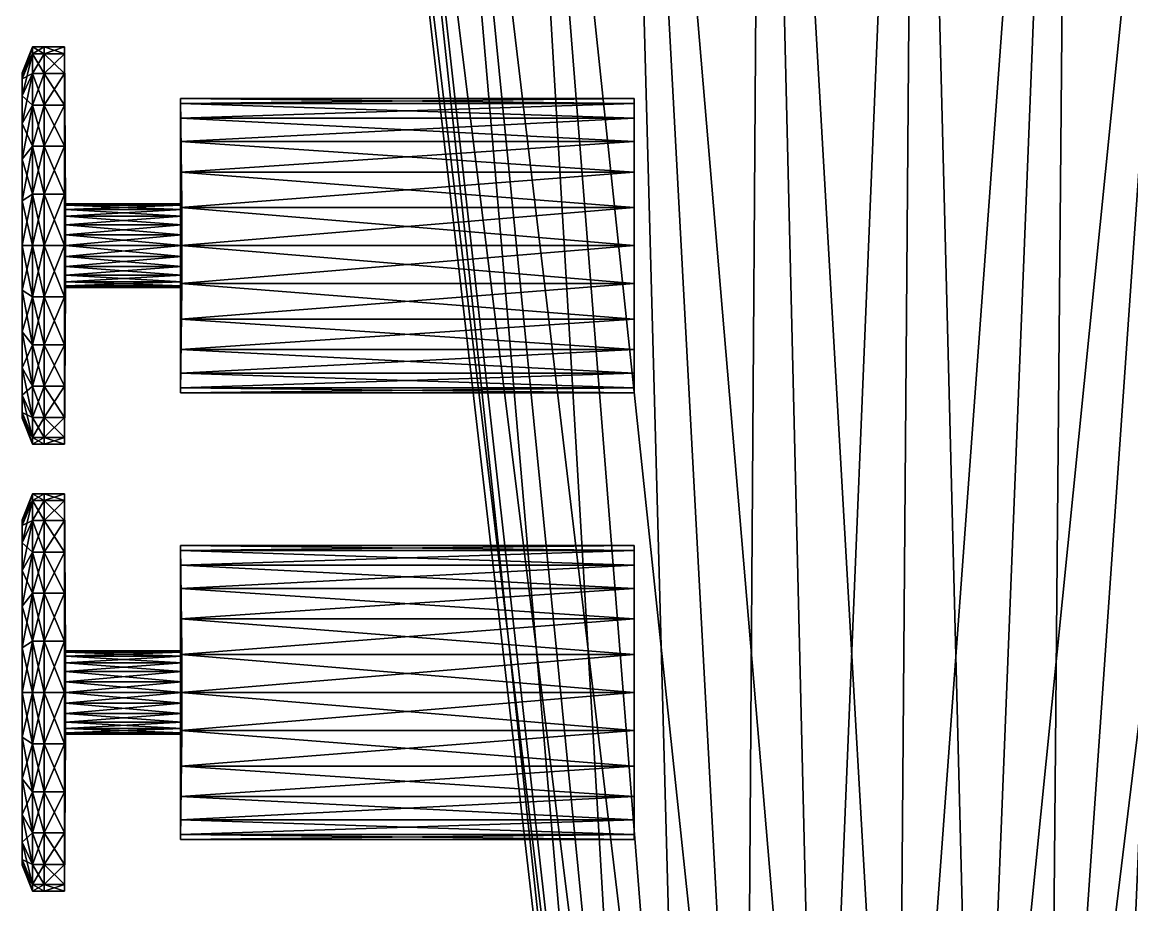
# Model space of a CAD drawing. Extents: x -24.7 to 37, y -27.4 to 52.3.
# Drawn here: x -5.29 to 4.17, y 4.68 to 12.21 of the extents above; entities that cross this region are included whole.
import ezdxf

# ---------------------------------------------------------------- set-up
doc = ezdxf.new("R2010")
doc.units = 0
for name, color, linetype in [('CYLINDER01', 171, 'CONTINUOUS'), ('CYLINDER05', 81, 'CONTINUOUS'), ('CYLINDER07', 81, 'CONTINUOUS')]:
    doc.layers.add(name, color=color, linetype=linetype)

msp = doc.modelspace()

# ---------------------------------------------------------------- meshes
at = {"layer": 'CYLINDER01', "color": 171}
mesh = msp.add_polyface(dxfattribs=at)
corners = [(11.649398, 20.729572, 3.88413), (12.270644, 20.763342, 3.802221), (12.711187, 24.450397, 3.802221), (11.02819, 20.695223, 3.802221), (12.115626, 24.630348, 3.88413), (10.449338, 20.66268, 3.562076), (11.519894, 24.809748, 3.802221), (9.95229, 20.634325, 3.180061), (10.964603, 24.976408, 3.562076), (9.57091, 20.612316, 2.68221), (10.487641, 25.119129, 3.180061), (9.331165, 20.598377, 2.10245), (10.121588, 25.228405, 2.68221), (9.249397, 20.593597, 1.480291), (9.891443, 25.296997, 2.10245), (9.331165, 20.598377, 0.858132), (9.812935, 25.320368, 1.480291), (9.57091, 20.612316, 0.278372), (9.891443, 25.296997, 0.858132), (9.95229, 20.634325, -0.219479), (10.121588, 25.228405, 0.278372), (10.449338, 20.66268, -0.601494), (10.487641, 25.119129, -0.219479), (11.02819, 20.695223, -0.841638), (10.964603, 24.976408, -0.601494), (11.649405, 20.72957, -0.923547), (11.519894, 24.809748, -0.841638), (12.270644, 20.763342, -0.841638), (12.115634, 24.630348, -0.923547), (7.406721, 20.056931, 5.074142), (7.233921, 20.059948, 6.386898), (4.675855, -0.109138, 2.150726), (6.727293, 20.068789, 7.61019), (4.417325, -0.09785, 2.775467), (5.921364, 20.082857, 8.660657), (4.006063, -0.079894, 3.311945), (4.871058, 20.101189, 9.466708), (3.470096, -0.056493, 3.723598), (3.647951, 20.122541, 9.973413), (2.845949, -0.029242, 3.982375), (2.335395, 20.145451, 10.146241), (2.176157, 0.000001, 4.070639), (1.022839, 20.168364, 9.973413), (1.506365, 0.029245, 3.982374), (-0.200268, 20.189713, 9.466707), (0.882218, 0.056496, 3.723598), (-1.250574, 20.208044, 8.660657), (0.346251, 0.079897, 3.311944), (-2.056503, 20.222115, 7.61019), (-0.065011, 0.097853, 2.775467), (-2.56313, 20.230953, 6.386897), (-0.323541, 0.109141, 2.150726), (-2.735931, 20.233974, 5.074141), (-0.41172, 0.112991, 1.480295), (-2.56313, 20.230953, 3.761386), (-0.32354, 0.109141, 0.809865), (-2.056502, 20.222115, 2.538092), (-0.06501, 0.097853, 0.185124), (-1.250574, 20.208044, 1.487626), (0.346252, 0.079897, -0.351353), (-0.200268, 20.189713, 0.681576), (0.882219, 0.056496, -0.763007), (1.02284, 20.168364, 0.174871), (1.506365, 0.029245, -1.021783), (2.335396, 20.145451, 0.002043), (2.176157, 0.000001, -1.110047), (3.647952, 20.122541, 0.174872), (2.845949, -0.029242, -1.021783), (4.871059, 20.101189, 0.681576), (3.470096, -0.056493, -0.763007), (5.921365, 20.082857, 1.487627), (4.006063, -0.079894, -0.351353), (6.727293, 20.068789, 2.538093), (4.417325, -0.09785, 0.185125), (7.233921, 20.059948, 3.761387), (4.675855, -0.109138, 0.809866), (4.764034, -0.112988, 1.480296)]
mesh.append_faces([[corners[k] for k in face] for face in [(0, 1, 2), (3, 0, 4), (5, 3, 6), (7, 5, 8), (9, 7, 10), (11, 9, 12), (13, 11, 14), (15, 13, 16), (17, 15, 18), (19, 17, 20), (21, 19, 22), (23, 21, 24), (25, 23, 26), (27, 25, 28), (29, 30, 31), (30, 32, 33), (32, 34, 35), (34, 36, 37), (36, 38, 39), (38, 40, 41), (40, 42, 43), (42, 44, 45), (44, 46, 47), (46, 48, 49), (48, 50, 51), (50, 52, 53), (52, 54, 55), (54, 56, 57), (56, 58, 59), (58, 60, 61), (60, 62, 63), (62, 64, 65), (64, 66, 67), (66, 68, 69), (68, 70, 71), (70, 72, 73), (72, 74, 75), (74, 29, 76)]], dxfattribs={"vtx2": -1})
mesh = msp.add_polyface(dxfattribs=at)
corners = [(12.270644, 20.763342, 3.802221), (11.649398, 20.729572, 3.88413), (11.898326, -8.621896, -1.151553), (11.02819, 20.695223, 3.802221), (11.384932, -8.650286, -1.219247), (10.449338, 20.66268, 3.562076), (10.906541, -8.677176, -1.417713), (9.95229, 20.634325, 3.180061), (10.495756, -8.700617, -1.733428), (9.57091, 20.612316, 2.68221), (10.180567, -8.718797, -2.144875), (9.331165, 20.598377, 2.10245), (9.98243, -8.730324, -2.624015), (9.249397, 20.593597, 1.480291), (9.914853, -8.734271, -3.138196), (9.331165, 20.598377, 0.858132), (9.98243, -8.730324, -3.652378), (9.57091, 20.612316, 0.278372), (10.180567, -8.718797, -4.131518), (9.95229, 20.634325, -0.219479), (10.495756, -8.700617, -4.542965), (10.449338, 20.66268, -0.601494), (10.906541, -8.677176, -4.85868), (11.02819, 20.695223, -0.841638), (11.384932, -8.650286, -5.057147), (11.649405, 20.72957, -0.923547), (11.898332, -8.621902, -5.12484), (12.270644, 20.763342, -0.841638), (12.411754, -8.593986, -5.057147), (4.675855, -0.109138, 2.150726), (4.764034, -0.112988, 1.480296), (7.406721, 20.056931, 5.074142), (4.417325, -0.09785, 2.775467), (7.233921, 20.059948, 6.386898), (4.006063, -0.079894, 3.311945), (6.727293, 20.068789, 7.61019), (3.470096, -0.056493, 3.723598), (5.921364, 20.082857, 8.660657), (2.845949, -0.029242, 3.982375), (4.871058, 20.101189, 9.466708), (2.176157, 0.000001, 4.070639), (3.647951, 20.122541, 9.973413), (1.506365, 0.029245, 3.982374), (2.335395, 20.145451, 10.146241), (0.882218, 0.056496, 3.723598), (1.022839, 20.168364, 9.973413), (0.346251, 0.079897, 3.311944), (-0.200268, 20.189713, 9.466707), (-0.065011, 0.097853, 2.775467), (-1.250574, 20.208044, 8.660657), (-0.323541, 0.109141, 2.150726), (-2.056503, 20.222115, 7.61019), (-0.41172, 0.112991, 1.480295), (-2.56313, 20.230953, 6.386897), (-0.32354, 0.109141, 0.809865), (-2.735931, 20.233974, 5.074141), (-0.06501, 0.097853, 0.185124), (-2.56313, 20.230953, 3.761386), (0.346252, 0.079897, -0.351353), (-2.056502, 20.222115, 2.538092), (0.882219, 0.056496, -0.763007), (-1.250574, 20.208044, 1.487626), (1.506365, 0.029245, -1.021783), (-0.200268, 20.189713, 0.681576), (2.176157, 0.000001, -1.110047), (1.02284, 20.168364, 0.174871), (2.845949, -0.029242, -1.021783), (2.335396, 20.145451, 0.002043), (3.470096, -0.056493, -0.763007), (3.647952, 20.122541, 0.174872), (4.006063, -0.079894, -0.351353), (4.871059, 20.101189, 0.681576), (4.417325, -0.09785, 0.185125), (5.921365, 20.082857, 1.487627), (4.675855, -0.109138, 0.809866), (6.727293, 20.068789, 2.538093), (7.233921, 20.059948, 3.761387)]
mesh.append_faces([[corners[k] for k in face] for face in [(0, 1, 2), (1, 3, 4), (3, 5, 6), (5, 7, 8), (7, 9, 10), (9, 11, 12), (11, 13, 14), (13, 15, 16), (15, 17, 18), (17, 19, 20), (19, 21, 22), (21, 23, 24), (23, 25, 26), (25, 27, 28), (29, 30, 31), (32, 29, 33), (34, 32, 35), (36, 34, 37), (38, 36, 39), (40, 38, 41), (42, 40, 43), (44, 42, 45), (46, 44, 47), (48, 46, 49), (50, 48, 51), (52, 50, 53), (54, 52, 55), (56, 54, 57), (58, 56, 59), (60, 58, 61), (62, 60, 63), (64, 62, 65), (66, 64, 67), (68, 66, 69), (70, 68, 71), (72, 70, 73), (74, 72, 75), (30, 74, 76)]], dxfattribs={"vtx2": -1})
at = {"layer": 'CYLINDER05', "color": 81}
mesh = msp.add_polyface(dxfattribs=at)
corners = [(-4.922196, 10.558395, 2.219702), (-4.929697, 11.774515, 2.815319), (-4.929697, 11.50511, 3.166416), (-4.922196, 10.615032, 2.145892), (-4.929698, 11.943871, 2.406459), (-4.922196, 10.650636, 2.059937), (-4.929698, 12.001636, 1.967697), (-4.922196, 10.66278, 1.967697), (-4.929698, 11.943871, 1.528936), (-4.922196, 10.650636, 1.875457), (-4.929698, 11.774515, 1.120075), (-4.922196, 10.615032, 1.789503), (-4.929698, 11.50511, 0.768978), (-4.929697, 11.154013, 3.435822), (-5.104381, 11.50511, 3.166416), (-5.104381, 11.774515, 2.815319), (-5.104381, 11.943871, 2.406459), (-5.104381, 12.001636, 1.967697), (-5.104381, 11.943871, 1.528936), (-5.104381, 11.774515, 1.120075), (-5.104381, 11.50511, 0.768978), (-5.104381, 11.154013, 0.499573), (-5.104381, 11.154013, 3.435822), (-5.204074, 11.50511, 3.166416), (-5.204074, 11.774515, 2.815319), (-5.204074, 11.943871, 2.406459), (-5.204074, 12.001636, 1.967697), (-5.204074, 11.943871, 1.528936), (-5.204074, 11.774515, 1.120075), (-5.204074, 11.50511, 0.768978), (-5.204074, 11.154013, 0.499573), (-5.204074, 11.154014, 3.435822), (-5.290978, 11.348755, 3.010061), (-5.290978, 11.583021, 2.70476), (-5.290978, 11.730287, 2.349229), (-5.290978, 11.780517, 1.967697), (-5.290978, 11.730287, 1.586165), (-5.290978, 11.583021, 1.230634), (-5.290978, 11.348755, 0.925333), (-5.290978, 11.043453, 0.691067)]
mesh.append_faces([[corners[k] for k in face] for face in [(0, 1, 2), (3, 4, 1), (5, 6, 4), (7, 8, 6), (9, 10, 8), (11, 12, 10), (2, 15, 14), (1, 16, 15), (4, 17, 16), (6, 18, 17), (8, 19, 18), (10, 20, 19), (12, 21, 20), (14, 24, 23), (15, 25, 24), (16, 26, 25), (17, 27, 26), (18, 28, 27), (19, 29, 28), (20, 30, 29), (23, 33, 32), (24, 34, 33), (25, 35, 34), (26, 36, 35), (27, 37, 36), (28, 38, 37), (29, 39, 38)]], dxfattribs={"vtx0": -1})
mesh.append_faces([[corners[k] for k in face] for face in [(13, 2, 14), (2, 1, 15), (1, 4, 16), (4, 6, 17), (6, 8, 18), (8, 10, 19), (10, 12, 20), (22, 14, 23), (14, 15, 24), (15, 16, 25), (16, 17, 26), (17, 18, 27), (18, 19, 28), (19, 20, 29), (31, 23, 32), (23, 24, 33), (24, 25, 34), (25, 26, 35), (26, 27, 36), (27, 28, 37), (28, 29, 38)]], dxfattribs={"vtx2": -1})
mesh = msp.add_polyface(dxfattribs=at)
corners = [(-3.940735, 10.306391, 3.223434), (-3.940735, 10.631399, 3.180645), (-3.930521, 10.398631, 2.311943), (-3.940735, 10.934259, 3.055197), (-3.930521, 10.484585, 2.276339), (-3.940735, 11.19433, 2.855637), (-3.930521, 10.558395, 2.219702), (-3.940735, 11.39389, 2.595565), (-3.930521, 10.615032, 2.145892), (-3.940735, 11.51934, 2.292706), (-3.930521, 10.650636, 2.059937), (-3.940735, 11.562127, 1.967697), (-3.930521, 10.66278, 1.967697), (-3.940735, 11.519339, 1.642689), (-3.930521, 10.650636, 1.875457), (-3.940735, 11.39389, 1.339829), (-3.930521, 10.615032, 1.789503), (-3.940735, 11.19433, 1.079757), (-3.930521, 10.558395, 1.715692), (-3.940735, 10.934259, 0.880197), (-3.930521, 10.484585, 1.659055), (-3.940735, 10.631399, 0.754749), (-3.930521, 10.398631, 1.623452), (-3.940735, 10.306391, 0.711961), (-3.930521, 10.306391, 1.611308), (-3.930521, 10.306391, 2.324086), (-4.922196, 10.398631, 2.311943), (-4.922196, 10.306391, 2.324086), (-4.922196, 10.484585, 2.276339), (-4.922196, 10.558395, 2.219702), (-4.922196, 10.615032, 2.145892), (-4.922196, 10.650636, 2.059937), (-4.922196, 10.66278, 1.967697), (-4.922196, 10.650636, 1.875457), (-4.922196, 10.615032, 1.789503), (-4.922196, 10.558395, 1.715692), (-4.922196, 10.484585, 1.659055), (-4.922196, 10.398631, 1.623452), (-4.922196, 10.306391, 1.611308), (-4.929697, 10.745152, 3.605177), (-4.929697, 11.154013, 3.435822), (-4.929697, 11.50511, 3.166416), (-4.929697, 11.774515, 2.815319), (-4.929698, 11.943871, 2.406459), (-4.929698, 12.001636, 1.967697), (-4.929698, 11.943871, 1.528936), (-4.929698, 11.774515, 1.120075), (-4.929698, 11.50511, 0.768978), (-4.929698, 11.154013, 0.499573), (-4.929698, 10.745152, 0.330217), (-4.929698, 10.306391, 0.272453)]
mesh.append_faces([[corners[k] for k in face] for face in [(25, 26, 27), (2, 28, 26), (4, 29, 28), (6, 30, 29), (8, 31, 30), (10, 32, 31), (12, 33, 32), (14, 34, 33), (16, 35, 34), (18, 36, 35), (20, 37, 36), (22, 38, 37)]], dxfattribs={"vtx0": -1})
mesh.append_faces([[corners[k] for k in face] for face in [(0, 1, 2), (1, 3, 4), (3, 5, 6), (5, 7, 8), (7, 9, 10), (9, 11, 12), (11, 13, 14), (13, 15, 16), (15, 17, 18), (17, 19, 20), (19, 21, 22), (21, 23, 24), (25, 2, 26), (2, 4, 28), (4, 6, 29), (6, 8, 30), (8, 10, 31), (10, 12, 32), (12, 14, 33), (14, 16, 34), (16, 18, 35), (18, 20, 36), (20, 22, 37), (22, 24, 38), (27, 26, 39), (26, 28, 40), (28, 29, 41), (29, 30, 42), (30, 31, 43), (31, 32, 44), (32, 33, 45), (33, 34, 46), (34, 35, 47), (35, 36, 48), (36, 37, 49), (37, 38, 50)]], dxfattribs={"vtx2": -1})
mesh = msp.add_polyface(dxfattribs=at)
corners = [(-4.922196, 10.306391, 2.324086), (-4.929697, 10.745152, 3.605177), (-4.929697, 10.306391, 3.662941), (-4.922196, 10.398631, 2.311943), (-4.929697, 11.154013, 3.435822), (-4.922196, 10.484585, 2.276339), (-4.929697, 11.50511, 3.166416), (-4.922196, 10.558395, 1.715692), (-4.929698, 11.154013, 0.499573), (-4.929698, 11.50511, 0.768978), (-4.922196, 10.484585, 1.659055), (-4.929698, 10.745152, 0.330217), (-4.922196, 10.398631, 1.623452), (-4.929698, 10.306391, 0.272453), (-5.104381, 10.745152, 3.605177), (-5.104381, 10.306391, 3.662941), (-5.104381, 11.154013, 3.435822), (-5.104381, 11.50511, 3.166416), (-5.104381, 11.154013, 0.499573), (-5.104381, 10.745152, 0.330217), (-5.104381, 10.306391, 0.272453), (-5.204074, 10.745152, 3.605177), (-5.204074, 10.306391, 3.662941), (-5.204074, 11.154014, 3.435822), (-5.204074, 11.50511, 3.166416), (-5.104381, 11.50511, 0.768978), (-5.204074, 11.154013, 0.499573), (-5.204074, 10.745152, 0.330217), (-5.204074, 10.306391, 0.272453), (-5.290978, 10.687922, 3.391593), (-5.290978, 10.306391, 3.441823), (-5.290978, 11.043454, 3.244327), (-5.290978, 11.348755, 3.010061), (-5.204074, 11.50511, 0.768978), (-5.290978, 11.043453, 0.691067), (-5.290978, 10.687922, 0.543801), (-5.290978, 10.306391, 0.493572), (-5.290978, 10.306391, 1.967697), (-5.290978, 11.583021, 2.70476), (-5.290978, 11.730287, 2.349229), (-5.290978, 11.780517, 1.967697), (-5.290978, 11.730287, 1.586165), (-5.290978, 11.583021, 1.230634), (-5.290978, 11.348755, 0.925333)]
mesh.append_faces([[corners[k] for k in face] for face in [(0, 1, 2), (3, 4, 1), (5, 6, 4), (7, 8, 9), (10, 11, 8), (12, 13, 11), (2, 14, 15), (1, 16, 14), (4, 17, 16), (8, 19, 18), (11, 20, 19), (15, 21, 22), (14, 23, 21), (16, 24, 23), (18, 27, 26), (19, 28, 27), (22, 29, 30), (21, 31, 29), (23, 32, 31), (26, 35, 34), (27, 36, 35)]], dxfattribs={"vtx0": -1})
mesh.append_faces([[corners[k] for k in face] for face in [(37, 30, 29), (37, 29, 31), (37, 31, 32), (37, 32, 38), (37, 38, 39), (37, 39, 40), (37, 40, 41), (37, 41, 42), (37, 42, 43), (37, 43, 34), (37, 34, 35), (37, 35, 36)]], dxfattribs={"vtx0": -1, "vtx2": -1})
mesh.append_faces([[corners[k] for k in face] for face in [(2, 1, 14), (1, 4, 16), (9, 8, 18), (8, 11, 19), (11, 13, 20), (15, 14, 21), (14, 16, 23), (25, 18, 26), (18, 19, 27), (19, 20, 28), (22, 21, 29), (21, 23, 31), (33, 26, 34), (26, 27, 35), (27, 28, 36)]], dxfattribs={"vtx2": -1})
mesh = msp.add_polyface(dxfattribs=at)
corners = [(-0.070854, 9.050654, 1.967697), (-3.940735, 9.093443, 2.292706), (-3.940735, 9.050654, 1.967697), (-0.070854, 9.093442, 2.292706), (-3.940735, 9.218891, 2.595565), (-0.070854, 9.218891, 2.595565), (-3.940735, 9.418451, 2.855637), (-0.070854, 9.418451, 2.855637), (-3.940735, 9.678523, 3.055197), (-0.070854, 9.678522, 3.055197), (-3.940735, 9.981382, 3.180645), (-0.070854, 9.981382, 3.180645), (-3.940735, 10.306391, 3.223434), (-0.070854, 10.306391, 3.223434), (-3.940735, 10.631399, 3.180645), (-0.070854, 10.631399, 3.180645), (-3.940735, 10.934259, 3.055197), (-0.070854, 10.934259, 3.055197), (-3.940735, 11.19433, 2.855637), (-0.070854, 11.19433, 2.855637), (-3.940735, 11.39389, 2.595565), (-0.070854, 11.39389, 2.595565), (-3.940735, 11.51934, 2.292706), (-0.070854, 11.519339, 2.292706), (-3.940735, 11.562127, 1.967697), (-0.070854, 11.562127, 1.967697), (-3.940735, 11.519339, 1.642689), (-0.070854, 11.519339, 1.642689), (-3.940735, 11.39389, 1.339829), (-0.070854, 11.39389, 1.339829), (-3.940735, 11.19433, 1.079757), (-0.070854, 11.19433, 1.079757), (-3.940735, 10.934259, 0.880197), (-0.070854, 10.934258, 0.880197), (-3.940735, 10.631399, 0.754749), (-0.070854, 10.631399, 0.754749), (-3.940735, 10.306391, 0.711961), (-0.070854, 10.306391, 0.711961), (-3.940735, 9.981382, 0.754749), (-0.070854, 9.981382, 0.754749), (-3.940735, 9.678522, 0.880198), (-0.070854, 9.678522, 0.880198), (-3.940735, 9.418451, 1.079757), (-0.070854, 9.418451, 1.079757), (-3.940735, 9.218891, 1.339829), (-0.070854, 9.218891, 1.339829), (-3.940735, 9.093443, 1.642689), (-0.070854, 9.093442, 1.642689), (-3.930521, 9.962146, 2.059937), (-3.930521, 9.950002, 1.967697), (-3.930521, 9.997749, 2.145892), (-3.930521, 10.054386, 2.219702), (-3.930521, 10.128197, 2.276339), (-3.930521, 10.21415, 2.311942), (-3.930521, 10.306391, 2.324086), (-3.930521, 10.398631, 2.311943), (-3.930521, 10.484585, 2.276339), (-3.930521, 10.558395, 2.219702), (-3.930521, 10.615032, 2.145892), (-3.930521, 10.650636, 2.059937), (-3.930521, 10.66278, 1.967697), (-3.930521, 10.650636, 1.875457), (-3.930521, 10.615032, 1.789503), (-3.930521, 10.558395, 1.715692), (-3.930521, 10.484585, 1.659055), (-3.930521, 10.398631, 1.623452), (-3.930521, 10.306391, 1.611308), (-3.930521, 10.21415, 1.623452), (-3.930521, 10.128197, 1.659055), (-3.930521, 10.054386, 1.715692), (-3.930521, 9.997749, 1.789503), (-3.930521, 9.962146, 1.875457)]
mesh.append_faces([[corners[k] for k in face] for face in [(0, 1, 2), (3, 4, 1), (5, 6, 4), (7, 8, 6), (9, 10, 8), (11, 12, 10), (13, 14, 12), (15, 16, 14), (17, 18, 16), (19, 20, 18), (21, 22, 20), (23, 24, 22), (25, 26, 24), (27, 28, 26), (29, 30, 28), (31, 32, 30), (33, 34, 32), (35, 36, 34), (37, 38, 36), (39, 40, 38), (41, 42, 40), (43, 44, 42), (45, 46, 44), (47, 2, 46), (2, 48, 49), (1, 50, 48), (4, 51, 50), (6, 52, 51), (8, 53, 52), (10, 54, 53), (12, 55, 54), (14, 56, 55), (16, 57, 56), (18, 58, 57), (20, 59, 58), (22, 60, 59), (24, 61, 60), (26, 62, 61), (28, 63, 62), (30, 64, 63), (32, 65, 64), (34, 66, 65), (36, 67, 66), (38, 68, 67), (40, 69, 68), (42, 70, 69), (44, 71, 70), (46, 49, 71)]], dxfattribs={"vtx0": -1})
mesh = msp.add_polyface(dxfattribs=at)
corners = [(-0.070854, 10.306391, 1.967697), (-0.070854, 9.093442, 2.292706), (-0.070854, 9.050654, 1.967697), (-0.070854, 9.218891, 2.595565), (-0.070854, 9.418451, 2.855637), (-0.070854, 9.678522, 3.055197), (-0.070854, 9.981382, 3.180645), (-0.070854, 10.306391, 3.223434), (-0.070854, 10.631399, 3.180645), (-0.070854, 10.934259, 3.055197), (-0.070854, 11.19433, 2.855637), (-0.070854, 11.39389, 2.595565), (-0.070854, 11.519339, 2.292706), (-0.070854, 11.562127, 1.967697), (-0.070854, 11.519339, 1.642689), (-0.070854, 11.39389, 1.339829), (-0.070854, 11.19433, 1.079757), (-0.070854, 10.934258, 0.880197), (-0.070854, 10.631399, 0.754749), (-0.070854, 10.306391, 0.711961), (-0.070854, 9.981382, 0.754749), (-0.070854, 9.678522, 0.880198), (-0.070854, 9.418451, 1.079757), (-0.070854, 9.218891, 1.339829), (-0.070854, 9.093442, 1.642689), (-3.940735, 9.093443, 2.292706), (-3.940735, 9.218891, 2.595565), (-3.940735, 9.418451, 2.855637), (-3.940735, 9.678523, 3.055197), (-3.940735, 9.981382, 3.180645), (-3.940735, 10.306391, 3.223434), (-3.940735, 10.631399, 3.180645), (-3.940735, 10.934259, 3.055197), (-3.940735, 11.19433, 2.855637), (-3.940735, 11.39389, 2.595565), (-3.940735, 11.51934, 2.292706), (-3.940735, 11.562127, 1.967697), (-3.940735, 11.519339, 1.642689), (-3.940735, 11.39389, 1.339829), (-3.940735, 11.19433, 1.079757), (-3.940735, 10.934259, 0.880197), (-3.940735, 10.631399, 0.754749), (-3.940735, 10.306391, 0.711961), (-3.940735, 9.981382, 0.754749), (-3.940735, 9.678522, 0.880198), (-3.940735, 9.418451, 1.079757), (-3.940735, 9.218891, 1.339829), (-3.940735, 9.093443, 1.642689), (-3.940735, 9.050654, 1.967697)]
mesh.append_faces([[corners[k] for k in face] for face in [(0, 1, 2), (0, 3, 1), (0, 4, 3), (0, 5, 4), (0, 6, 5), (0, 7, 6), (0, 8, 7), (0, 9, 8), (0, 10, 9), (0, 11, 10), (0, 12, 11), (0, 13, 12), (0, 14, 13), (0, 15, 14), (0, 16, 15), (0, 17, 16), (0, 18, 17), (0, 19, 18), (0, 20, 19), (0, 21, 20), (0, 22, 21), (0, 23, 22), (0, 24, 23), (0, 2, 24)]], dxfattribs={"vtx0": -1, "vtx2": -1})
mesh.append_faces([[corners[k] for k in face] for face in [(2, 1, 25), (1, 3, 26), (3, 4, 27), (4, 5, 28), (5, 6, 29), (6, 7, 30), (7, 8, 31), (8, 9, 32), (9, 10, 33), (10, 11, 34), (11, 12, 35), (12, 13, 36), (13, 14, 37), (14, 15, 38), (15, 16, 39), (16, 17, 40), (17, 18, 41), (18, 19, 42), (19, 20, 43), (20, 21, 44), (21, 22, 45), (22, 23, 46), (23, 24, 47), (24, 2, 48)]], dxfattribs={"vtx2": -1})
mesh = msp.add_polyface(dxfattribs=at)
corners = [(-4.922196, 10.054386, 2.219702), (-4.929697, 9.458769, 3.435822), (-4.929697, 9.107672, 3.166416), (-4.922196, 10.128197, 2.276339), (-4.929697, 9.867629, 3.605177), (-4.922196, 10.21415, 2.311942), (-4.929697, 10.306391, 3.662941), (-4.922196, 10.306391, 1.611308), (-4.929698, 9.867629, 0.330217), (-4.929698, 10.306391, 0.272453), (-4.922196, 10.21415, 1.623452), (-4.929698, 9.458769, 0.499573), (-4.922196, 10.128197, 1.659055), (-4.929698, 9.107672, 0.768979), (-5.104381, 9.458769, 3.435822), (-5.104381, 9.867629, 3.605177), (-5.104381, 10.306391, 3.662941), (-5.104381, 9.867629, 0.330217), (-5.104381, 10.306391, 0.272453), (-5.104381, 9.458769, 0.499573), (-5.104381, 9.107672, 0.768979), (-5.104381, 9.107672, 3.166416), (-5.204074, 9.458769, 3.435822), (-5.204074, 9.867629, 3.605177), (-5.204074, 10.306391, 3.662941), (-5.204074, 9.867629, 0.330217), (-5.204074, 10.306391, 0.272453), (-5.204074, 9.458769, 0.499573), (-5.204074, 9.107672, 0.768979), (-5.204074, 9.107672, 3.166416), (-5.290978, 9.569328, 3.244327), (-5.290978, 9.924859, 3.391593), (-5.290978, 10.306391, 3.441823), (-5.290978, 9.924859, 0.543801), (-5.290978, 10.306391, 0.493572), (-5.290978, 9.569328, 0.691067), (-5.290978, 9.264027, 0.925333), (-5.290978, 10.306391, 1.967697), (-5.290978, 8.832266, 1.967697), (-5.290978, 8.882495, 2.349229), (-5.290978, 9.029761, 2.70476), (-5.290978, 9.264027, 3.010061), (-5.290978, 9.029761, 1.230635), (-5.290978, 8.882495, 1.586166)]
mesh.append_faces([[corners[k] for k in face] for face in [(0, 1, 2), (3, 4, 1), (5, 6, 4), (7, 8, 9), (10, 11, 8), (12, 13, 11), (1, 15, 14), (4, 16, 15), (9, 17, 18), (8, 19, 17), (11, 20, 19), (14, 23, 22), (15, 24, 23), (18, 25, 26), (17, 27, 25), (19, 28, 27), (22, 31, 30), (23, 32, 31), (26, 33, 34), (25, 35, 33), (27, 36, 35)]], dxfattribs={"vtx0": -1})
mesh.append_faces([[corners[k] for k in face] for face in [(37, 38, 39), (37, 39, 40), (37, 40, 41), (37, 41, 30), (37, 30, 31), (37, 31, 32), (37, 34, 33), (37, 33, 35), (37, 35, 36), (37, 36, 42), (37, 42, 43), (37, 43, 38)]], dxfattribs={"vtx0": -1, "vtx2": -1})
mesh.append_faces([[corners[k] for k in face] for face in [(2, 1, 14), (1, 4, 15), (4, 6, 16), (9, 8, 17), (8, 11, 19), (21, 14, 22), (14, 15, 23), (15, 16, 24), (18, 17, 25), (17, 19, 27), (29, 22, 30), (22, 23, 31), (23, 24, 32), (26, 25, 33), (25, 27, 35)]], dxfattribs={"vtx2": -1})
mesh = msp.add_polyface(dxfattribs=at)
corners = [(-3.940735, 9.050654, 1.967697), (-3.940735, 9.093443, 2.292706), (-3.930521, 9.962146, 2.059937), (-3.940735, 9.218891, 2.595565), (-3.930521, 9.997749, 2.145892), (-3.940735, 9.418451, 2.855637), (-3.930521, 10.054386, 2.219702), (-3.940735, 9.678523, 3.055197), (-3.930521, 10.128197, 2.276339), (-3.940735, 9.981382, 3.180645), (-3.930521, 10.21415, 2.311942), (-3.940735, 10.306391, 3.223434), (-3.930521, 10.306391, 2.324086), (-3.940735, 10.306391, 0.711961), (-3.940735, 9.981382, 0.754749), (-3.930521, 10.21415, 1.623452), (-3.940735, 9.678522, 0.880198), (-3.930521, 10.128197, 1.659055), (-3.940735, 9.418451, 1.079757), (-3.930521, 10.054386, 1.715692), (-3.940735, 9.218891, 1.339829), (-3.930521, 9.997749, 1.789503), (-3.940735, 9.093443, 1.642689), (-3.930521, 9.962146, 1.875457), (-3.930521, 9.950002, 1.967697), (-4.922196, 9.962146, 2.059937), (-4.922196, 9.950002, 1.967697), (-4.922196, 9.997749, 2.145892), (-4.922196, 10.054386, 2.219702), (-4.922196, 10.128197, 2.276339), (-4.922196, 10.21415, 2.311942), (-4.922196, 10.306391, 2.324086), (-3.930521, 10.306391, 1.611308), (-4.922196, 10.21415, 1.623452), (-4.922196, 10.306391, 1.611308), (-4.922196, 10.128197, 1.659055), (-4.922196, 10.054386, 1.715692), (-4.922196, 9.997749, 1.789503), (-4.922196, 9.962146, 1.875457), (-4.929697, 8.668911, 2.406459), (-4.929697, 8.838266, 2.815319), (-4.929697, 9.107672, 3.166416), (-4.929697, 9.458769, 3.435822), (-4.929697, 9.867629, 3.605177), (-4.929697, 10.306391, 3.662941), (-4.929698, 9.867629, 0.330217), (-4.929698, 9.458769, 0.499573), (-4.929698, 9.107672, 0.768979), (-4.929698, 8.838266, 1.120075), (-4.929697, 8.668911, 1.528936), (-4.929697, 8.611147, 1.967697)]
mesh.append_faces([[corners[k] for k in face] for face in [(24, 25, 26), (2, 27, 25), (4, 28, 27), (6, 29, 28), (8, 30, 29), (10, 31, 30), (32, 33, 34), (15, 35, 33), (17, 36, 35), (19, 37, 36), (21, 38, 37), (23, 26, 38)]], dxfattribs={"vtx0": -1})
mesh.append_faces([[corners[k] for k in face] for face in [(0, 1, 2), (1, 3, 4), (3, 5, 6), (5, 7, 8), (7, 9, 10), (9, 11, 12), (13, 14, 15), (14, 16, 17), (16, 18, 19), (18, 20, 21), (20, 22, 23), (22, 0, 24), (24, 2, 25), (2, 4, 27), (4, 6, 28), (6, 8, 29), (8, 10, 30), (10, 12, 31), (32, 15, 33), (15, 17, 35), (17, 19, 36), (19, 21, 37), (21, 23, 38), (23, 24, 26), (26, 25, 39), (25, 27, 40), (27, 28, 41), (28, 29, 42), (29, 30, 43), (30, 31, 44), (34, 33, 45), (33, 35, 46), (35, 36, 47), (36, 37, 48), (37, 38, 49), (38, 26, 50)]], dxfattribs={"vtx2": -1})
mesh = msp.add_polyface(dxfattribs=at)
corners = [(-4.922196, 9.950002, 1.967697), (-4.929697, 8.668911, 2.406459), (-4.929697, 8.611147, 1.967697), (-4.922196, 9.962146, 2.059937), (-4.929697, 8.838266, 2.815319), (-4.922196, 9.997749, 2.145892), (-4.929697, 9.107672, 3.166416), (-4.922196, 10.054386, 1.715692), (-4.929698, 8.838266, 1.120075), (-4.929698, 9.107672, 0.768979), (-4.922196, 9.997749, 1.789503), (-4.929697, 8.668911, 1.528936), (-4.922196, 9.962146, 1.875457), (-5.104381, 8.668911, 2.406459), (-5.104381, 8.611147, 1.967697), (-5.104381, 8.838266, 2.815319), (-5.104381, 9.107672, 3.166416), (-5.104381, 9.458769, 3.435822), (-4.929698, 9.458769, 0.499573), (-5.104381, 9.107672, 0.768979), (-5.104381, 8.838266, 1.120075), (-5.104381, 8.668911, 1.528936), (-5.204074, 8.668911, 2.406459), (-5.204074, 8.611147, 1.967697), (-5.204074, 8.838266, 2.815319), (-5.204074, 9.107672, 3.166416), (-5.204074, 9.458769, 3.435822), (-5.104381, 9.458769, 0.499573), (-5.204074, 9.107672, 0.768979), (-5.204074, 8.838266, 1.120075), (-5.204074, 8.668911, 1.528936), (-5.290978, 8.882495, 2.349229), (-5.290978, 8.832266, 1.967697), (-5.290978, 9.029761, 2.70476), (-5.290978, 9.264027, 3.010061), (-5.290978, 9.569328, 3.244327), (-5.204074, 9.458769, 0.499573), (-5.290978, 9.264027, 0.925333), (-5.290978, 9.029761, 1.230635), (-5.290978, 8.882495, 1.586166)]
mesh.append_faces([[corners[k] for k in face] for face in [(0, 1, 2), (3, 4, 1), (5, 6, 4), (7, 8, 9), (10, 11, 8), (12, 2, 11), (2, 13, 14), (1, 15, 13), (4, 16, 15), (6, 17, 16), (9, 20, 19), (8, 21, 20), (11, 14, 21), (14, 22, 23), (13, 24, 22), (15, 25, 24), (16, 26, 25), (19, 29, 28), (20, 30, 29), (21, 23, 30), (23, 31, 32), (22, 33, 31), (24, 34, 33), (25, 35, 34), (28, 38, 37), (29, 39, 38), (30, 32, 39)]], dxfattribs={"vtx0": -1})
mesh.append_faces([[corners[k] for k in face] for face in [(2, 1, 13), (1, 4, 15), (4, 6, 16), (18, 9, 19), (9, 8, 20), (8, 11, 21), (11, 2, 14), (14, 13, 22), (13, 15, 24), (15, 16, 25), (27, 19, 28), (19, 20, 29), (20, 21, 30), (21, 14, 23), (23, 22, 31), (22, 24, 33), (24, 25, 34), (36, 28, 37), (28, 29, 38), (29, 30, 39), (30, 23, 32)]], dxfattribs={"vtx2": -1})
at = {"layer": 'CYLINDER07', "color": 81}
mesh = msp.add_polyface(dxfattribs=at)
corners = [(-4.922196, 6.74463, 2.219702), (-4.929697, 7.96075, 2.815319), (-4.929697, 7.691344, 3.166416), (-4.922196, 6.801267, 2.145892), (-4.929698, 8.130106, 2.406458), (-4.922196, 6.836871, 2.059937), (-4.929698, 8.18787, 1.967697), (-4.922196, 6.849014, 1.967697), (-4.929698, 8.130105, 1.528935), (-4.922196, 6.836871, 1.875457), (-4.929698, 7.96075, 1.120075), (-4.922196, 6.801267, 1.789503), (-4.929698, 7.691344, 0.768978), (-4.929697, 7.340247, 3.435822), (-5.104381, 7.691344, 3.166416), (-5.104381, 7.96075, 2.815319), (-5.104381, 8.130106, 2.406458), (-5.104381, 8.18787, 1.967697), (-5.104381, 8.130105, 1.528935), (-5.104381, 7.96075, 1.120075), (-5.104381, 7.691344, 0.768978), (-5.104381, 7.340247, 0.499573), (-5.104381, 7.340248, 3.435822), (-5.204074, 7.691344, 3.166416), (-5.204074, 7.96075, 2.815319), (-5.204074, 8.130106, 2.406458), (-5.204074, 8.18787, 1.967697), (-5.204074, 8.130105, 1.528935), (-5.204074, 7.96075, 1.120075), (-5.204074, 7.691344, 0.768978), (-5.204074, 7.340247, 0.499573), (-5.204074, 7.340248, 3.435822), (-5.290978, 7.534989, 3.010061), (-5.290978, 7.769256, 2.70476), (-5.290978, 7.916521, 2.349229), (-5.290978, 7.966751, 1.967697), (-5.290978, 7.916521, 1.586165), (-5.290978, 7.769256, 1.230634), (-5.290978, 7.534989, 0.925333), (-5.290978, 7.229688, 0.691067)]
mesh.append_faces([[corners[k] for k in face] for face in [(0, 1, 2), (3, 4, 1), (5, 6, 4), (7, 8, 6), (9, 10, 8), (11, 12, 10), (2, 15, 14), (1, 16, 15), (4, 17, 16), (6, 18, 17), (8, 19, 18), (10, 20, 19), (12, 21, 20), (14, 24, 23), (15, 25, 24), (16, 26, 25), (17, 27, 26), (18, 28, 27), (19, 29, 28), (20, 30, 29), (23, 33, 32), (24, 34, 33), (25, 35, 34), (26, 36, 35), (27, 37, 36), (28, 38, 37), (29, 39, 38)]], dxfattribs={"vtx0": -1})
mesh.append_faces([[corners[k] for k in face] for face in [(13, 2, 14), (2, 1, 15), (1, 4, 16), (4, 6, 17), (6, 8, 18), (8, 10, 19), (10, 12, 20), (22, 14, 23), (14, 15, 24), (15, 16, 25), (16, 17, 26), (17, 18, 27), (18, 19, 28), (19, 20, 29), (31, 23, 32), (23, 24, 33), (24, 25, 34), (25, 26, 35), (26, 27, 36), (27, 28, 37), (28, 29, 38)]], dxfattribs={"vtx2": -1})
mesh = msp.add_polyface(dxfattribs=at)
corners = [(-3.940735, 6.492625, 3.223433), (-3.940735, 6.817634, 3.180645), (-3.930521, 6.584866, 2.311942), (-3.940735, 7.120493, 3.055197), (-3.930521, 6.67082, 2.276339), (-3.940735, 7.380565, 2.855637), (-3.930521, 6.74463, 2.219702), (-3.940735, 7.580125, 2.595565), (-3.930521, 6.801267, 2.145892), (-3.940735, 7.705574, 2.292706), (-3.930521, 6.836871, 2.059937), (-3.940735, 7.748362, 1.967697), (-3.930521, 6.849014, 1.967697), (-3.940735, 7.705574, 1.642689), (-3.930521, 6.83687, 1.875457), (-3.940735, 7.580125, 1.339829), (-3.930521, 6.801267, 1.789503), (-3.940735, 7.380565, 1.079757), (-3.930521, 6.74463, 1.715692), (-3.940735, 7.120493, 0.880197), (-3.930521, 6.67082, 1.659055), (-3.940735, 6.817634, 0.754749), (-3.930521, 6.584866, 1.623452), (-3.940735, 6.492625, 0.711961), (-3.930521, 6.492625, 1.611308), (-3.930521, 6.492625, 2.324086), (-4.922196, 6.584866, 2.311942), (-4.922196, 6.492625, 2.324086), (-4.922196, 6.67082, 2.276339), (-4.922196, 6.74463, 2.219702), (-4.922196, 6.801267, 2.145892), (-4.922196, 6.836871, 2.059937), (-4.922196, 6.849014, 1.967697), (-4.922196, 6.836871, 1.875457), (-4.922196, 6.801267, 1.789503), (-4.922196, 6.74463, 1.715692), (-4.922196, 6.67082, 1.659055), (-4.922196, 6.584866, 1.623452), (-4.922196, 6.492625, 1.611308), (-4.929697, 6.931387, 3.605177), (-4.929697, 7.340247, 3.435822), (-4.929697, 7.691344, 3.166416), (-4.929697, 7.96075, 2.815319), (-4.929698, 8.130106, 2.406458), (-4.929698, 8.18787, 1.967697), (-4.929698, 8.130105, 1.528935), (-4.929698, 7.96075, 1.120075), (-4.929698, 7.691344, 0.768978), (-4.929698, 7.340247, 0.499573), (-4.929698, 6.931386, 0.330217), (-4.929698, 6.492625, 0.272453)]
mesh.append_faces([[corners[k] for k in face] for face in [(25, 26, 27), (2, 28, 26), (4, 29, 28), (6, 30, 29), (8, 31, 30), (10, 32, 31), (12, 33, 32), (14, 34, 33), (16, 35, 34), (18, 36, 35), (20, 37, 36), (22, 38, 37)]], dxfattribs={"vtx0": -1})
mesh.append_faces([[corners[k] for k in face] for face in [(0, 1, 2), (1, 3, 4), (3, 5, 6), (5, 7, 8), (7, 9, 10), (9, 11, 12), (11, 13, 14), (13, 15, 16), (15, 17, 18), (17, 19, 20), (19, 21, 22), (21, 23, 24), (25, 2, 26), (2, 4, 28), (4, 6, 29), (6, 8, 30), (8, 10, 31), (10, 12, 32), (12, 14, 33), (14, 16, 34), (16, 18, 35), (18, 20, 36), (20, 22, 37), (22, 24, 38), (27, 26, 39), (26, 28, 40), (28, 29, 41), (29, 30, 42), (30, 31, 43), (31, 32, 44), (32, 33, 45), (33, 34, 46), (34, 35, 47), (35, 36, 48), (36, 37, 49), (37, 38, 50)]], dxfattribs={"vtx2": -1})
mesh = msp.add_polyface(dxfattribs=at)
corners = [(-4.922196, 6.492625, 2.324086), (-4.929697, 6.931387, 3.605177), (-4.929697, 6.492625, 3.662941), (-4.922196, 6.584866, 2.311942), (-4.929697, 7.340247, 3.435822), (-4.922196, 6.67082, 2.276339), (-4.929697, 7.691344, 3.166416), (-4.922196, 6.74463, 1.715692), (-4.929698, 7.340247, 0.499573), (-4.929698, 7.691344, 0.768978), (-4.922196, 6.67082, 1.659055), (-4.929698, 6.931386, 0.330217), (-4.922196, 6.584866, 1.623452), (-4.929698, 6.492625, 0.272453), (-5.104381, 6.931387, 3.605177), (-5.104381, 6.492625, 3.662941), (-5.104381, 7.340248, 3.435822), (-5.104381, 7.691344, 3.166416), (-5.104381, 7.340247, 0.499573), (-5.104381, 6.931386, 0.330217), (-5.104381, 6.492625, 0.272453), (-5.204074, 6.931387, 3.605177), (-5.204074, 6.492625, 3.662941), (-5.204074, 7.340248, 3.435822), (-5.204074, 7.691344, 3.166416), (-5.104381, 7.691344, 0.768978), (-5.204074, 7.340247, 0.499573), (-5.204074, 6.931386, 0.330217), (-5.204074, 6.492625, 0.272453), (-5.290978, 6.874157, 3.391593), (-5.290978, 6.492626, 3.441823), (-5.290978, 7.229688, 3.244327), (-5.290978, 7.534989, 3.010061), (-5.204074, 7.691344, 0.768978), (-5.290978, 7.229688, 0.691067), (-5.290978, 6.874157, 0.543801), (-5.290978, 6.492625, 0.493572), (-5.290978, 6.492625, 1.967697), (-5.290978, 7.769256, 2.70476), (-5.290978, 7.916521, 2.349229), (-5.290978, 7.966751, 1.967697), (-5.290978, 7.916521, 1.586165), (-5.290978, 7.769256, 1.230634), (-5.290978, 7.534989, 0.925333)]
mesh.append_faces([[corners[k] for k in face] for face in [(0, 1, 2), (3, 4, 1), (5, 6, 4), (7, 8, 9), (10, 11, 8), (12, 13, 11), (2, 14, 15), (1, 16, 14), (4, 17, 16), (8, 19, 18), (11, 20, 19), (15, 21, 22), (14, 23, 21), (16, 24, 23), (18, 27, 26), (19, 28, 27), (22, 29, 30), (21, 31, 29), (23, 32, 31), (26, 35, 34), (27, 36, 35)]], dxfattribs={"vtx0": -1})
mesh.append_faces([[corners[k] for k in face] for face in [(37, 30, 29), (37, 29, 31), (37, 31, 32), (37, 32, 38), (37, 38, 39), (37, 39, 40), (37, 40, 41), (37, 41, 42), (37, 42, 43), (37, 43, 34), (37, 34, 35), (37, 35, 36)]], dxfattribs={"vtx0": -1, "vtx2": -1})
mesh.append_faces([[corners[k] for k in face] for face in [(2, 1, 14), (1, 4, 16), (9, 8, 18), (8, 11, 19), (11, 13, 20), (15, 14, 21), (14, 16, 23), (25, 18, 26), (18, 19, 27), (19, 20, 28), (22, 21, 29), (21, 23, 31), (33, 26, 34), (26, 27, 35), (27, 28, 36)]], dxfattribs={"vtx2": -1})
mesh = msp.add_polyface(dxfattribs=at)
corners = [(-0.070854, 5.236889, 1.967697), (-3.940735, 5.279677, 2.292706), (-3.940735, 5.236889, 1.967697), (-0.070854, 5.279677, 2.292706), (-3.940735, 5.405126, 2.595565), (-0.070854, 5.405126, 2.595565), (-3.940735, 5.604685, 2.855637), (-0.070854, 5.604686, 2.855637), (-3.940735, 5.864757, 3.055197), (-0.070854, 5.864757, 3.055197), (-3.940735, 6.167617, 3.180645), (-0.070854, 6.167617, 3.180645), (-3.940735, 6.492625, 3.223433), (-0.070854, 6.492625, 3.223433), (-3.940735, 6.817634, 3.180645), (-0.070854, 6.817634, 3.180645), (-3.940735, 7.120493, 3.055197), (-0.070854, 7.120493, 3.055197), (-3.940735, 7.380565, 2.855637), (-0.070854, 7.380565, 2.855637), (-3.940735, 7.580125, 2.595565), (-0.070854, 7.580125, 2.595565), (-3.940735, 7.705574, 2.292706), (-0.070854, 7.705574, 2.292706), (-3.940735, 7.748362, 1.967697), (-0.070854, 7.748362, 1.967697), (-3.940735, 7.705574, 1.642689), (-0.070854, 7.705574, 1.642689), (-3.940735, 7.580125, 1.339829), (-0.070854, 7.580125, 1.339829), (-3.940735, 7.380565, 1.079757), (-0.070854, 7.380565, 1.079757), (-3.940735, 7.120493, 0.880197), (-0.070854, 7.120493, 0.880197), (-3.940735, 6.817634, 0.754749), (-0.070854, 6.817634, 0.754749), (-3.940735, 6.492625, 0.711961), (-0.070854, 6.492625, 0.711961), (-3.940735, 6.167616, 0.754749), (-0.070854, 6.167617, 0.754749), (-3.940735, 5.864757, 0.880198), (-0.070854, 5.864757, 0.880198), (-3.940735, 5.604685, 1.079757), (-0.070854, 5.604685, 1.079757), (-3.940735, 5.405126, 1.339829), (-0.070854, 5.405126, 1.339829), (-3.940735, 5.279677, 1.642689), (-0.070854, 5.279677, 1.642689), (-3.930521, 6.14838, 2.059937), (-3.930521, 6.136236, 1.967697), (-3.930521, 6.183983, 2.145892), (-3.930521, 6.24062, 2.219702), (-3.930521, 6.314431, 2.276339), (-3.930521, 6.400385, 2.311942), (-3.930521, 6.492625, 2.324086), (-3.930521, 6.584866, 2.311942), (-3.930521, 6.67082, 2.276339), (-3.930521, 6.74463, 2.219702), (-3.930521, 6.801267, 2.145892), (-3.930521, 6.836871, 2.059937), (-3.930521, 6.849014, 1.967697), (-3.930521, 6.83687, 1.875457), (-3.930521, 6.801267, 1.789503), (-3.930521, 6.74463, 1.715692), (-3.930521, 6.67082, 1.659055), (-3.930521, 6.584866, 1.623452), (-3.930521, 6.492625, 1.611308), (-3.930521, 6.400385, 1.623452), (-3.930521, 6.314431, 1.659055), (-3.930521, 6.24062, 1.715692), (-3.930521, 6.183983, 1.789503), (-3.930521, 6.14838, 1.875457)]
mesh.append_faces([[corners[k] for k in face] for face in [(0, 1, 2), (3, 4, 1), (5, 6, 4), (7, 8, 6), (9, 10, 8), (11, 12, 10), (13, 14, 12), (15, 16, 14), (17, 18, 16), (19, 20, 18), (21, 22, 20), (23, 24, 22), (25, 26, 24), (27, 28, 26), (29, 30, 28), (31, 32, 30), (33, 34, 32), (35, 36, 34), (37, 38, 36), (39, 40, 38), (41, 42, 40), (43, 44, 42), (45, 46, 44), (47, 2, 46), (2, 48, 49), (1, 50, 48), (4, 51, 50), (6, 52, 51), (8, 53, 52), (10, 54, 53), (12, 55, 54), (14, 56, 55), (16, 57, 56), (18, 58, 57), (20, 59, 58), (22, 60, 59), (24, 61, 60), (26, 62, 61), (28, 63, 62), (30, 64, 63), (32, 65, 64), (34, 66, 65), (36, 67, 66), (38, 68, 67), (40, 69, 68), (42, 70, 69), (44, 71, 70), (46, 49, 71)]], dxfattribs={"vtx0": -1})
mesh = msp.add_polyface(dxfattribs=at)
corners = [(-0.070854, 6.492625, 1.967697), (-0.070854, 5.279677, 2.292706), (-0.070854, 5.236889, 1.967697), (-0.070854, 5.405126, 2.595565), (-0.070854, 5.604686, 2.855637), (-0.070854, 5.864757, 3.055197), (-0.070854, 6.167617, 3.180645), (-0.070854, 6.492625, 3.223433), (-0.070854, 6.817634, 3.180645), (-0.070854, 7.120493, 3.055197), (-0.070854, 7.380565, 2.855637), (-0.070854, 7.580125, 2.595565), (-0.070854, 7.705574, 2.292706), (-0.070854, 7.748362, 1.967697), (-0.070854, 7.705574, 1.642689), (-0.070854, 7.580125, 1.339829), (-0.070854, 7.380565, 1.079757), (-0.070854, 7.120493, 0.880197), (-0.070854, 6.817634, 0.754749), (-0.070854, 6.492625, 0.711961), (-0.070854, 6.167617, 0.754749), (-0.070854, 5.864757, 0.880198), (-0.070854, 5.604685, 1.079757), (-0.070854, 5.405126, 1.339829), (-0.070854, 5.279677, 1.642689), (-3.940735, 5.279677, 2.292706), (-3.940735, 5.405126, 2.595565), (-3.940735, 5.604685, 2.855637), (-3.940735, 5.864757, 3.055197), (-3.940735, 6.167617, 3.180645), (-3.940735, 6.492625, 3.223433), (-3.940735, 6.817634, 3.180645), (-3.940735, 7.120493, 3.055197), (-3.940735, 7.380565, 2.855637), (-3.940735, 7.580125, 2.595565), (-3.940735, 7.705574, 2.292706), (-3.940735, 7.748362, 1.967697), (-3.940735, 7.705574, 1.642689), (-3.940735, 7.580125, 1.339829), (-3.940735, 7.380565, 1.079757), (-3.940735, 7.120493, 0.880197), (-3.940735, 6.817634, 0.754749), (-3.940735, 6.492625, 0.711961), (-3.940735, 6.167616, 0.754749), (-3.940735, 5.864757, 0.880198), (-3.940735, 5.604685, 1.079757), (-3.940735, 5.405126, 1.339829), (-3.940735, 5.279677, 1.642689), (-3.940735, 5.236889, 1.967697)]
mesh.append_faces([[corners[k] for k in face] for face in [(0, 1, 2), (0, 3, 1), (0, 4, 3), (0, 5, 4), (0, 6, 5), (0, 7, 6), (0, 8, 7), (0, 9, 8), (0, 10, 9), (0, 11, 10), (0, 12, 11), (0, 13, 12), (0, 14, 13), (0, 15, 14), (0, 16, 15), (0, 17, 16), (0, 18, 17), (0, 19, 18), (0, 20, 19), (0, 21, 20), (0, 22, 21), (0, 23, 22), (0, 24, 23), (0, 2, 24)]], dxfattribs={"vtx0": -1, "vtx2": -1})
mesh.append_faces([[corners[k] for k in face] for face in [(2, 1, 25), (1, 3, 26), (3, 4, 27), (4, 5, 28), (5, 6, 29), (6, 7, 30), (7, 8, 31), (8, 9, 32), (9, 10, 33), (10, 11, 34), (11, 12, 35), (12, 13, 36), (13, 14, 37), (14, 15, 38), (15, 16, 39), (16, 17, 40), (17, 18, 41), (18, 19, 42), (19, 20, 43), (20, 21, 44), (21, 22, 45), (22, 23, 46), (23, 24, 47), (24, 2, 48)]], dxfattribs={"vtx2": -1})
mesh = msp.add_polyface(dxfattribs=at)
corners = [(-4.922196, 6.24062, 2.219702), (-4.929697, 5.645003, 3.435822), (-4.929697, 5.293907, 3.166416), (-4.922196, 6.314431, 2.276339), (-4.929697, 6.053864, 3.605177), (-4.922196, 6.400385, 2.311942), (-4.929697, 6.492625, 3.662941), (-4.922196, 6.492625, 1.611308), (-4.929698, 6.053864, 0.330217), (-4.929698, 6.492625, 0.272453), (-4.922196, 6.400385, 1.623452), (-4.929698, 5.645003, 0.499573), (-4.922196, 6.314431, 1.659055), (-4.929698, 5.293906, 0.768979), (-5.104381, 5.645003, 3.435822), (-5.104381, 6.053864, 3.605177), (-5.104381, 6.492625, 3.662941), (-5.104381, 6.053864, 0.330217), (-5.104381, 6.492625, 0.272453), (-5.104381, 5.645003, 0.499573), (-5.104381, 5.293906, 0.768979), (-5.104381, 5.293907, 3.166416), (-5.204074, 5.645003, 3.435822), (-5.204074, 6.053864, 3.605177), (-5.204074, 6.492625, 3.662941), (-5.204074, 6.053864, 0.330217), (-5.204074, 6.492625, 0.272453), (-5.204074, 5.645003, 0.499573), (-5.204074, 5.293906, 0.768979), (-5.204074, 5.293907, 3.166416), (-5.290978, 5.755563, 3.244327), (-5.290978, 6.111094, 3.391593), (-5.290978, 6.492626, 3.441823), (-5.290978, 6.111094, 0.543801), (-5.290978, 6.492625, 0.493572), (-5.290978, 5.755562, 0.691067), (-5.290978, 5.450261, 0.925333), (-5.290978, 6.492625, 1.967697), (-5.290978, 5.0185, 1.967697), (-5.290978, 5.068729, 2.349229), (-5.290978, 5.215995, 2.70476), (-5.290978, 5.450261, 3.010061), (-5.290978, 5.215995, 1.230635), (-5.290978, 5.068729, 1.586166)]
mesh.append_faces([[corners[k] for k in face] for face in [(0, 1, 2), (3, 4, 1), (5, 6, 4), (7, 8, 9), (10, 11, 8), (12, 13, 11), (1, 15, 14), (4, 16, 15), (9, 17, 18), (8, 19, 17), (11, 20, 19), (14, 23, 22), (15, 24, 23), (18, 25, 26), (17, 27, 25), (19, 28, 27), (22, 31, 30), (23, 32, 31), (26, 33, 34), (25, 35, 33), (27, 36, 35)]], dxfattribs={"vtx0": -1})
mesh.append_faces([[corners[k] for k in face] for face in [(37, 38, 39), (37, 39, 40), (37, 40, 41), (37, 41, 30), (37, 30, 31), (37, 31, 32), (37, 34, 33), (37, 33, 35), (37, 35, 36), (37, 36, 42), (37, 42, 43), (37, 43, 38)]], dxfattribs={"vtx0": -1, "vtx2": -1})
mesh.append_faces([[corners[k] for k in face] for face in [(2, 1, 14), (1, 4, 15), (4, 6, 16), (9, 8, 17), (8, 11, 19), (21, 14, 22), (14, 15, 23), (15, 16, 24), (18, 17, 25), (17, 19, 27), (29, 22, 30), (22, 23, 31), (23, 24, 32), (26, 25, 33), (25, 27, 35)]], dxfattribs={"vtx2": -1})
mesh = msp.add_polyface(dxfattribs=at)
corners = [(-3.940735, 5.236889, 1.967697), (-3.940735, 5.279677, 2.292706), (-3.930521, 6.14838, 2.059937), (-3.940735, 5.405126, 2.595565), (-3.930521, 6.183983, 2.145892), (-3.940735, 5.604685, 2.855637), (-3.930521, 6.24062, 2.219702), (-3.940735, 5.864757, 3.055197), (-3.930521, 6.314431, 2.276339), (-3.940735, 6.167617, 3.180645), (-3.930521, 6.400385, 2.311942), (-3.940735, 6.492625, 3.223433), (-3.930521, 6.492625, 2.324086), (-3.940735, 6.492625, 0.711961), (-3.940735, 6.167616, 0.754749), (-3.930521, 6.400385, 1.623452), (-3.940735, 5.864757, 0.880198), (-3.930521, 6.314431, 1.659055), (-3.940735, 5.604685, 1.079757), (-3.930521, 6.24062, 1.715692), (-3.940735, 5.405126, 1.339829), (-3.930521, 6.183983, 1.789503), (-3.940735, 5.279677, 1.642689), (-3.930521, 6.14838, 1.875457), (-3.930521, 6.136236, 1.967697), (-4.922196, 6.14838, 2.059937), (-4.922196, 6.136236, 1.967697), (-4.922196, 6.183983, 2.145892), (-4.922196, 6.24062, 2.219702), (-4.922196, 6.314431, 2.276339), (-4.922196, 6.400385, 2.311942), (-4.922196, 6.492625, 2.324086), (-3.930521, 6.492625, 1.611308), (-4.922196, 6.400385, 1.623452), (-4.922196, 6.492625, 1.611308), (-4.922196, 6.314431, 1.659055), (-4.922196, 6.24062, 1.715692), (-4.922196, 6.183983, 1.789503), (-4.922196, 6.14838, 1.875457), (-4.929697, 4.855145, 2.406459), (-4.929697, 5.024501, 2.815319), (-4.929697, 5.293907, 3.166416), (-4.929697, 5.645003, 3.435822), (-4.929697, 6.053864, 3.605177), (-4.929697, 6.492625, 3.662941), (-4.929698, 6.053864, 0.330217), (-4.929698, 5.645003, 0.499573), (-4.929698, 5.293906, 0.768979), (-4.929698, 5.024501, 1.120075), (-4.929697, 4.855145, 1.528936), (-4.929697, 4.797381, 1.967697)]
mesh.append_faces([[corners[k] for k in face] for face in [(24, 25, 26), (2, 27, 25), (4, 28, 27), (6, 29, 28), (8, 30, 29), (10, 31, 30), (32, 33, 34), (15, 35, 33), (17, 36, 35), (19, 37, 36), (21, 38, 37), (23, 26, 38)]], dxfattribs={"vtx0": -1})
mesh.append_faces([[corners[k] for k in face] for face in [(0, 1, 2), (1, 3, 4), (3, 5, 6), (5, 7, 8), (7, 9, 10), (9, 11, 12), (13, 14, 15), (14, 16, 17), (16, 18, 19), (18, 20, 21), (20, 22, 23), (22, 0, 24), (24, 2, 25), (2, 4, 27), (4, 6, 28), (6, 8, 29), (8, 10, 30), (10, 12, 31), (32, 15, 33), (15, 17, 35), (17, 19, 36), (19, 21, 37), (21, 23, 38), (23, 24, 26), (26, 25, 39), (25, 27, 40), (27, 28, 41), (28, 29, 42), (29, 30, 43), (30, 31, 44), (34, 33, 45), (33, 35, 46), (35, 36, 47), (36, 37, 48), (37, 38, 49), (38, 26, 50)]], dxfattribs={"vtx2": -1})
mesh = msp.add_polyface(dxfattribs=at)
corners = [(-4.922196, 6.136236, 1.967697), (-4.929697, 4.855145, 2.406459), (-4.929697, 4.797381, 1.967697), (-4.922196, 6.14838, 2.059937), (-4.929697, 5.024501, 2.815319), (-4.922196, 6.183983, 2.145892), (-4.929697, 5.293907, 3.166416), (-4.922196, 6.24062, 1.715692), (-4.929698, 5.024501, 1.120075), (-4.929698, 5.293906, 0.768979), (-4.922196, 6.183983, 1.789503), (-4.929697, 4.855145, 1.528936), (-4.922196, 6.14838, 1.875457), (-5.104381, 4.855145, 2.406459), (-5.104381, 4.797381, 1.967697), (-5.104381, 5.024501, 2.815319), (-5.104381, 5.293907, 3.166416), (-5.104381, 5.645003, 3.435822), (-4.929698, 5.645003, 0.499573), (-5.104381, 5.293906, 0.768979), (-5.104381, 5.0245, 1.120075), (-5.104381, 4.855145, 1.528936), (-5.204074, 4.855145, 2.406459), (-5.204074, 4.797381, 1.967697), (-5.204074, 5.024501, 2.815319), (-5.204074, 5.293907, 3.166416), (-5.204074, 5.645003, 3.435822), (-5.104381, 5.645003, 0.499573), (-5.204074, 5.293906, 0.768979), (-5.204074, 5.024501, 1.120075), (-5.204074, 4.855145, 1.528936), (-5.290978, 5.068729, 2.349229), (-5.290978, 5.0185, 1.967697), (-5.290978, 5.215995, 2.70476), (-5.290978, 5.450261, 3.010061), (-5.290978, 5.755563, 3.244327), (-5.204074, 5.645003, 0.499573), (-5.290978, 5.450261, 0.925333), (-5.290978, 5.215995, 1.230635), (-5.290978, 5.068729, 1.586166)]
mesh.append_faces([[corners[k] for k in face] for face in [(0, 1, 2), (3, 4, 1), (5, 6, 4), (7, 8, 9), (10, 11, 8), (12, 2, 11), (2, 13, 14), (1, 15, 13), (4, 16, 15), (6, 17, 16), (9, 20, 19), (8, 21, 20), (11, 14, 21), (14, 22, 23), (13, 24, 22), (15, 25, 24), (16, 26, 25), (19, 29, 28), (20, 30, 29), (21, 23, 30), (23, 31, 32), (22, 33, 31), (24, 34, 33), (25, 35, 34), (28, 38, 37), (29, 39, 38), (30, 32, 39)]], dxfattribs={"vtx0": -1})
mesh.append_faces([[corners[k] for k in face] for face in [(2, 1, 13), (1, 4, 15), (4, 6, 16), (18, 9, 19), (9, 8, 20), (8, 11, 21), (11, 2, 14), (14, 13, 22), (13, 15, 24), (15, 16, 25), (27, 19, 28), (19, 20, 29), (20, 21, 30), (21, 14, 23), (23, 22, 31), (22, 24, 33), (24, 25, 34), (36, 28, 37), (28, 29, 38), (29, 30, 39), (30, 23, 32)]], dxfattribs={"vtx2": -1})

doc.saveas('drawing.dxf')
